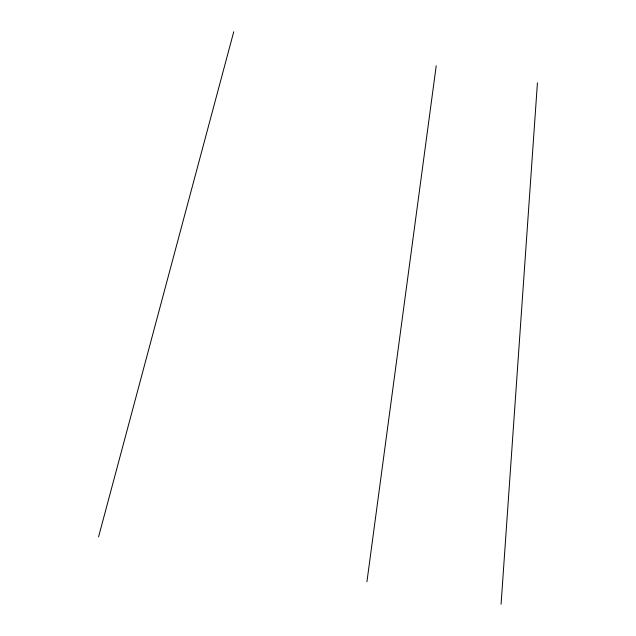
<?xml version="1.0" encoding="UTF-8"?>
<svg xmlns="http://www.w3.org/2000/svg" width="636" height="636" viewBox="0 0 636 636"><rect width="100%" height="100%" fill="white"/><g stroke="black" fill="none" stroke-linecap="round" stroke-linejoin="round"><path stroke-width="0.95" d="M501.073 604.2L537.436 82.752M366.932 581.757L436.224 65.77M98.564 536.856L233.738 31.8"/></g></svg>
